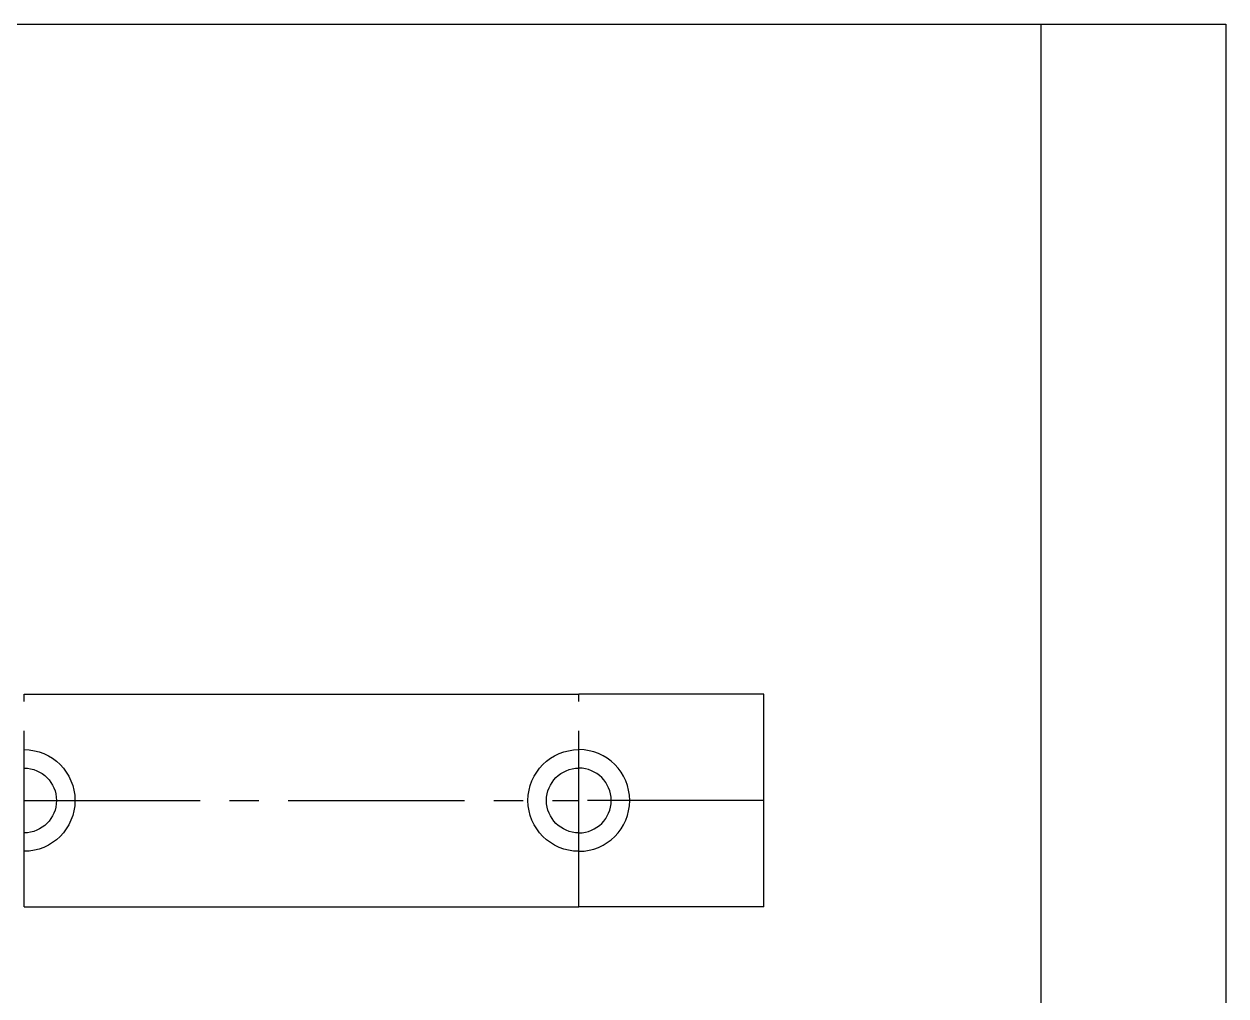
# Model space of a CAD drawing. Extents: x 500 to 100500, y -14500 to 21140.
# Drawn here: x 14788.7 to 14918.7, y -6260.2 to -6155 of the extents above; entities that cross this region are included whole.
import ezdxf

# ---------------------------------------------------------------- set-up
doc = ezdxf.new("R2010")
doc.units = 0
doc.linetypes.add('CENTER2', pattern=[28.575, 19.05, -3.175, 3.175, -3.175])
doc.layers.get('0').update_dxf_attribs({"linetype": 'CONTINUOUS'})
doc.layers.add('D', color=7, linetype='CONTINUOUS')
doc.layers.add('M06SMMF-001B', color=7, linetype='CONTINUOUS')

# ---------------------------------------------------------------- blocks, each defined once
blk = doc.blocks.new('KA$C71AE73A2')
at = {"color": 150, "linetype": 'Continuous'}
for p, q in [((0, 11.5), (59.999998, 11.5)), ((0, -11.50015), (59.999998, -11.50015))]:
    blk.add_line(p, q, dxfattribs=at)
at = {"color": 1, "linetype": 'CENTER2'}
for p, q in [((0, 11.5), (0, -11.50015)), ((59.999998, 11.5), (59.999998, -11.50015)), ((0, 0), (59.999998, 0))]:
    blk.add_line(p, q, dxfattribs=at)
at = {"color": 150, "linetype": 'Continuous'}
for centre, radius, start, end in [((0, 0), 5.5, 270, 90), ((59.999998, 0), 5.5, 90, 270), ((0, 0), 3.5, 270, 90), ((59.999998, 0), 3.5, 90, 270)]:
    blk.add_arc(centre, radius, start, end, dxfattribs=at)
blk = doc.blocks.new('KA$C349004D4')
at = {"color": 150, "linetype": 'Continuous'}
for p, q in [((-20, 11.5), (0, 11.5)), ((-20, 11.5), (-20, -11.50015)), ((-20, -11.50015), (0, -11.50015))]:
    blk.add_line(p, q, dxfattribs=at)
at = {"color": 1, "linetype": 'CENTER2'}
for p, q in [((0, 11.5), (0, -11.50015)), ((-20, 0), (0, 0))]:
    blk.add_line(p, q, dxfattribs=at)
at = {"color": 150, "linetype": 'Continuous'}
for radius in [5.5, 3.5]:
    blk.add_arc((0, 0), radius, 90, 270, dxfattribs=at)
blk = doc.blocks.new('KF4X')
at = {"color": 7, "linetype": 'Continuous', "xscale": -1, "rotation": 180}
blk.add_blockref('KA$C71AE73A2', (88925.38, -119640.32, 69.39), dxfattribs=at)
at = {"color": 7, "linetype": 'Continuous', "rotation": 180}
blk.add_blockref('KA$C349004D4', (88985.38, -119640.32, 69.39), dxfattribs=at)
blk = doc.blocks.new('KSKDKFK')
at = {"layer": 'M06SMMF-001B'}
for p, q in [((-18468.91, -25893.19, -62.85), (-15968.91, -25893.19, -62.85)), ((-15968.91, -27307.19, -52.38), (-15968.91, -25893.19, -52.38))]:
    blk.add_line(p, q, dxfattribs=at)
blk.add_blockref('KF4X', (-105004.29, 93663.14, -45.95), dxfattribs=at)

msp = doc.modelspace()

# ---------------------------------------------------------------- linework, layer by layer
for p, q in [((14898.71, -6155.04, -107.65), (14918.71, -6155.04, -107.65)), ((14918.71, -6155.04, -107.65), (14918.71, -6960.04, -119.04))]:
    msp.add_line(p, q)

# ---------------------------------------------------------------- block references
at = {"layer": 'D'}
msp.add_blockref('KSKDKFK', (30867.63, 19738.15, -55.27), dxfattribs=at)

doc.saveas('drawing.dxf')
